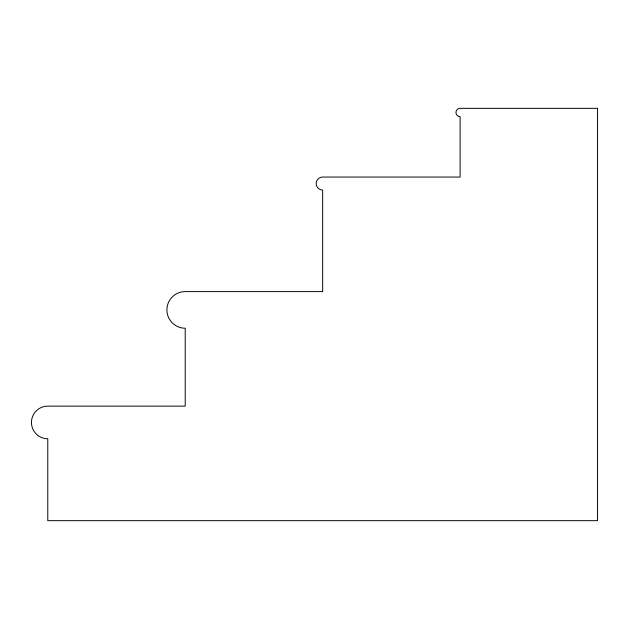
<?xml version="1.0" encoding="UTF-8"?>
<svg xmlns="http://www.w3.org/2000/svg" width="629" height="629" viewBox="0 0 629 629"><rect width="100%" height="100%" fill="white"/><g stroke="black" fill="none" stroke-linecap="round" stroke-linejoin="round"><path stroke-width="0.94" d="M597.55 108.337L460.106 108.337A4.144 4.144 0 0 0 455.962 112.481A4.144 4.144 0 0 0 460.106 116.624L460.106 177.056L322.661 177.056A6.51 6.51 0 0 0 316.159 183.566A6.51 6.51 0 0 0 322.661 190.068L322.661 291.597L185.217 291.597A18.32 18.32 0 0 0 166.897 309.916A18.32 18.32 0 0 0 185.217 328.236L185.217 406.13L47.773 406.13A16.323 16.323 0 0 0 31.45 422.452A16.323 16.323 0 0 0 47.773 438.783L47.773 520.663L597.55 520.663L597.55 108.337"/></g></svg>
